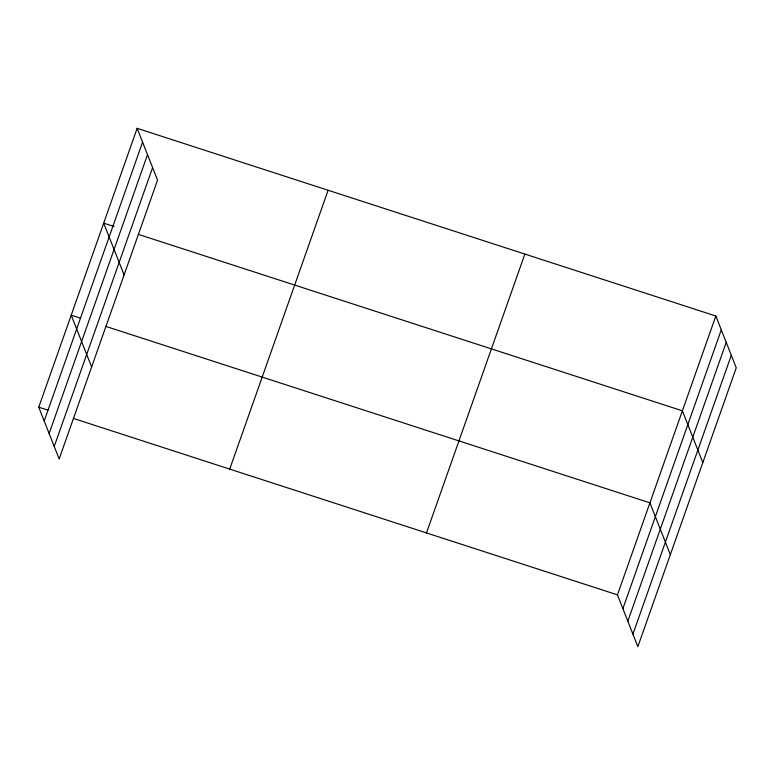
<?xml version="1.0" encoding="UTF-8"?>
<svg xmlns="http://www.w3.org/2000/svg" width="775" height="775" viewBox="0 0 775 775"><rect width="100%" height="100%" fill="white"/><g stroke="black" fill="none" stroke-linecap="round" stroke-linejoin="round"><path stroke-width="1.16" d="M137.146 128.33L157.548 180.139L59.162 458.994L38.75 407.185L137.146 128.33L715.838 316.006L736.25 367.815L637.854 646.67L617.452 594.861L715.838 316.006M44.194 420.999L142.581 142.145M49.135 433.535L147.521 154.68M54.221 446.458L152.607 167.603M229.72 469.117L328.116 190.263M426.483 532.929L524.869 254.074M622.887 608.675L721.283 329.821M627.827 621.211L726.223 342.356M632.923 634.134L731.309 355.279M114.041 226.494L103.685 223.142L124.097 274.951M138.202 234.331L682.387 410.818L702.799 462.627M80.426 318.147L71.222 315.163L91.624 366.972M105.729 326.353L649.915 502.839L670.327 554.648M38.75 407.185L47.953 410.169M73.267 418.374L617.452 594.861"/></g></svg>
